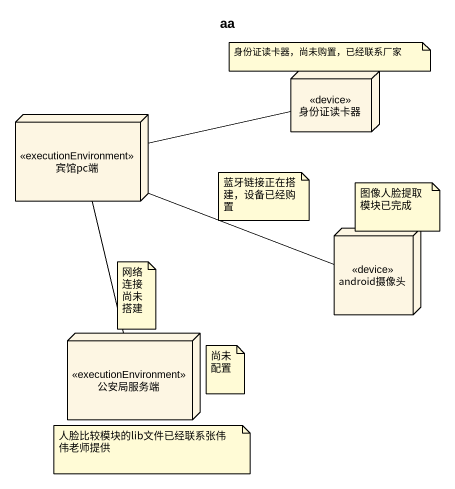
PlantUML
@startuml
title aa
node 身份证读卡器 <<device>>
node 宾馆pc端 <<executionEnvironment>>
node android摄像头 <<device>>
node 公安局服务端 <<executionEnvironment>>
身份证读卡器 -left- 宾馆pc端
宾馆pc端 -right- android摄像头
宾馆pc端 -- 公安局服务端
note as N1
  身份证读卡器，尚未购置，已经联系厂家
end note
note as N2
  蓝牙链接正在搭建，设备已经购置
end note
note as N3
  图像人脸提取模块已完成
end note
note as N4
  网络连接尚未搭建
end note
note as N5
  尚未配置
end note
note as N6
  人脸比较模块的lib文件已经联系张伟伟老师提供
end note
@enduml
